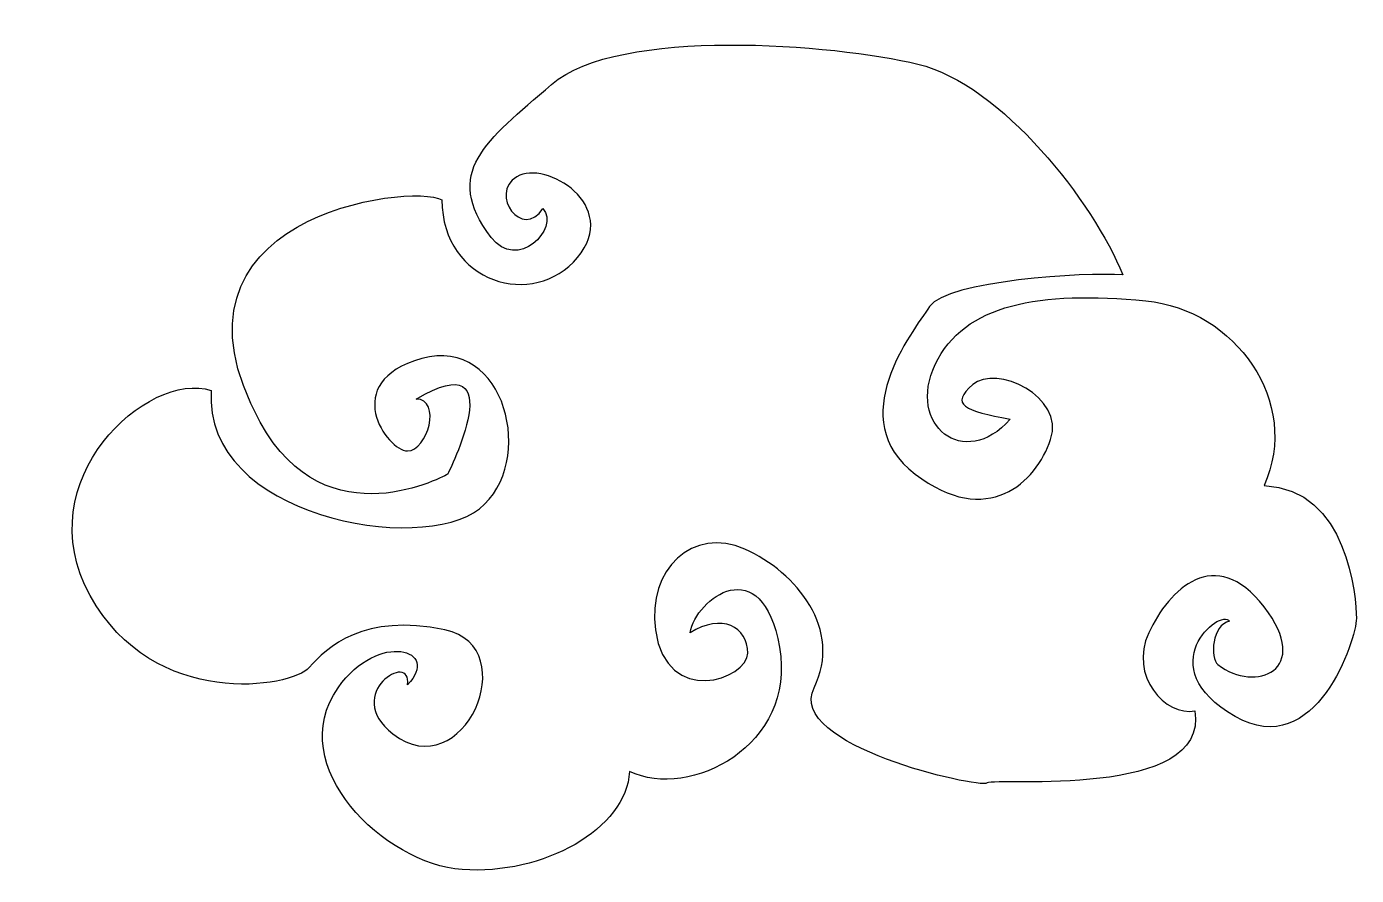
# Model space of a CAD drawing. Header units: centimetres. Extents: x -11.2 to 10.5, y -6.8 to 7.
import ezdxf

# ---------------------------------------------------------------- set-up
doc = ezdxf.new("R2010")
doc.units = ezdxf.units.CM
doc.header["$MEASUREMENT"] = 0
doc.layers.add('Camada 1', color=7, linetype='Continuous')

msp = doc.modelspace()

# ---------------------------------------------------------------- linework, layer by layer
at = {"layer": 'Camada 1'}
msp.add_open_spline([(-4.44073, 4.19941), (-4.95836, 4.48167), (-9.24061, 3.93054), (-7.40435, 0.57719), (-7.40435, 0.57719), (-6.3225, -1.39856), (-4.34675, -0.26956), (-4.34675, -0.26956), (-4.34675, -0.26956), (-4.34675, -0.26956), (-3.26463, 1.89444), (-4.86412, 0.95358), (-4.86412, 0.95358), (-4.44076, 0.95358), (-4.67587, 0.10683), (-5.00522, 0.10683), (-5.00522, 0.10683), (-5.3346, 0.10683), (-6.13422, 1.2357), (-4.77011, 1.61207), (-4.77011, 1.61207), (-3.406, 1.98847), (-2.88863, -0.08129), (-3.82938, -0.83403), (-3.82938, -0.83403), (-4.77011, -1.5868), (-8.34537, -0.97487), (-8.20424, 1.0947), (-8.20424, 1.0947), (-9.23895, 1.42395), (-11.21499, -0.36352), (-10.17996, -2.24529), (-10.17996, -2.24529), (-9.14496, -4.12703), (-6.88698, -3.75053), (-6.60472, -3.42142), (-6.60472, -3.42142), (-6.32246, -3.09175), (-5.71112, -2.52753), (-4.39386, -2.80978), (-4.39386, -2.80978), (-3.07661, -3.09204), (-4.1039, -5.38722), (-5.24061, -4.50327), (-5.24061, -4.50327), (-6.08736, -3.84477), (-4.91123, -3.13916), (-5.00521, -3.70365), (-5.00521, -3.70365), (-4.44072, -3.13916), (-5.47572, -2.80978), (-6.13421, -3.75051), (-6.13421, -3.75051), (-7.03223, -5.03358), (-5.37483, -6.62426), (-4.1116, -6.71413), (-4.1116, -6.71413), (-2.79435, -6.8084), (-1.43023, -6.05537), (-1.38311, -5.11491), (-1.38311, -5.11491), (-0.39524, -5.58513), (1.34541, -4.69152), (1.06315, -3.09204), (1.06315, -3.09204), (0.78092, -1.49253), (-0.30123, -2.29242), (-0.39523, -2.8569), (-0.39523, -2.8569), (0.12214, -2.52752), (0.5455, -2.76263), (0.5455, -3.18599), (0.5455, -3.18599), (0.5455, -3.60938), (-0.77808, -4.08071), (-0.95974, -2.80975), (-0.95974, -2.80975), (-1.10084, -1.82188), (-0.3481, -1.11652), (0.49864, -1.4925), (0.49864, -1.4925), (1.34539, -1.869), (2.09813, -2.81005), (1.62764, -3.75051), (1.62764, -3.75051), (1.15713, -4.6915), (4.30901, -5.39714), (4.45014, -5.30287), (4.45014, -5.30287), (4.59127, -5.20886), (8.0725, -5.58513), (7.83712, -4.12704), (7.83712, -4.12704), (7.36661, -4.22105), (6.755, -3.56252), (7.08438, -2.85691), (7.08438, -2.85691), (7.41376, -2.1513), (8.1665, -1.39826), (8.96612, -2.43355), (8.96612, -2.43355), (9.76574, -3.46826), (8.82499, -3.84478), (8.21335, -3.37428), (8.21335, -3.37428), (8.07886, -3.27093), (8.11937, -2.71578), (8.40163, -2.66866), (8.40163, -2.66866), (8.2605, -2.43355), (7.08025, -3.41232), (8.49561, -4.22105), (8.49561, -4.22105), (9.81286, -4.97379), (10.47136, -2.95121), (10.47136, -2.62154), (10.47136, -2.62154), (10.47136, -2.29245), (10.33023, -0.50466), (8.96612, -0.45783), (8.96612, -0.45783), (9.57747, 0.90644), (8.49561, 2.41179), (7.03725, 2.55292), (7.03725, 2.55292), (5.3024, 2.7208), (4.07389, 2.50593), (3.60341, 1.51806), (3.60341, 1.51806), (3.1329, 0.53019), (4.07363, -0.22245), (4.82639, 0.62417), (4.82639, 0.62417), (4.07365, 0.7653), (3.83822, 0.85928), (4.21478, 1.18866), (4.21478, 1.18866), (4.59128, 1.51804), (5.72002, 1.00054), (5.48489, 0.29492), (5.48489, 0.29492), (5.24978, -0.4107), (4.45018, -1.16346), (3.27403, -0.26957), (3.27403, -0.26957), (2.0979, 0.62417), (3.22691, 2.03543), (3.50914, 2.45879), (3.50914, 2.45879), (3.7914, 2.88218), (6.0494, 3.02328), (6.66102, 2.97632), (6.66102, 2.97632), (6.19051, 4.15231), (4.68556, 6.08091), (3.32118, 6.41029), (3.32118, 6.41029), (1.9568, 6.73967), (-1.5714, 7.02191), (-2.65326, 6.08102), (-2.65326, 6.08102), (-3.73512, 5.14013), (-4.43991, 4.65283), (-3.64113, 3.58777), (-3.64113, 3.58777), (-3.21777, 3.02328), (-2.51213, 3.72903), (-2.79438, 4.05828), (-2.79438, 4.05828), (-3.12376, 3.54075), (-3.68825, 4.29339), (-3.21774, 4.57565), (-3.21774, 4.57565), (-2.74723, 4.85788), (-1.52425, 4.10527), (-2.22987, 3.25853), (-2.22987, 3.25853), (-2.93549, 2.41178), (-4.44073, 2.8353), (-4.44073, 4.19941)], degree=3, knots=[0, 0, 0, 0, 0.02173913, 0.02173913, 0.02173913, 0.02173913, 0.04347826, 0.04347826, 0.04347826, 0.04347826, 0.06521739, 0.06521739, 0.06521739, 0.06521739, 0.08695652, 0.08695652, 0.08695652, 0.08695652, 0.10869565, 0.10869565, 0.10869565, 0.10869565, 0.13043478, 0.13043478, 0.13043478, 0.13043478, 0.15217391, 0.15217391, 0.15217391, 0.15217391, 0.17391304, 0.17391304, 0.17391304, 0.17391304, 0.19565217, 0.19565217, 0.19565217, 0.19565217, 0.2173913, 0.2173913, 0.2173913, 0.2173913, 0.23913043, 0.23913043, 0.23913043, 0.23913043, 0.26086957, 0.26086957, 0.26086957, 0.26086957, 0.2826087, 0.2826087, 0.2826087, 0.2826087, 0.30434783, 0.30434783, 0.30434783, 0.30434783, 0.32608696, 0.32608696, 0.32608696, 0.32608696, 0.34782609, 0.34782609, 0.34782609, 0.34782609, 0.36956522, 0.36956522, 0.36956522, 0.36956522, 0.39130435, 0.39130435, 0.39130435, 0.39130435, 0.41304348, 0.41304348, 0.41304348, 0.41304348, 0.43478261, 0.43478261, 0.43478261, 0.43478261, 0.45652174, 0.45652174, 0.45652174, 0.45652174, 0.47826087, 0.47826087, 0.47826087, 0.47826087, 0.5, 0.5, 0.5, 0.5, 0.52173913, 0.52173913, 0.52173913, 0.52173913, 0.54347826, 0.54347826, 0.54347826, 0.54347826, 0.56521739, 0.56521739, 0.56521739, 0.56521739, 0.58695652, 0.58695652, 0.58695652, 0.58695652, 0.60869565, 0.60869565, 0.60869565, 0.60869565, 0.63043478, 0.63043478, 0.63043478, 0.63043478, 0.65217391, 0.65217391, 0.65217391, 0.65217391, 0.67391304, 0.67391304, 0.67391304, 0.67391304, 0.69565217, 0.69565217, 0.69565217, 0.69565217, 0.7173913, 0.7173913, 0.7173913, 0.7173913, 0.73913043, 0.73913043, 0.73913043, 0.73913043, 0.76086957, 0.76086957, 0.76086957, 0.76086957, 0.7826087, 0.7826087, 0.7826087, 0.7826087, 0.80434783, 0.80434783, 0.80434783, 0.80434783, 0.82608696, 0.82608696, 0.82608696, 0.82608696, 0.84782609, 0.84782609, 0.84782609, 0.84782609, 0.86956522, 0.86956522, 0.86956522, 0.86956522, 0.89130435, 0.89130435, 0.89130435, 0.89130435, 0.91304348, 0.91304348, 0.91304348, 0.91304348, 0.93478261, 0.93478261, 0.93478261, 0.93478261, 0.95652174, 0.95652174, 0.95652174, 0.95652174, 1, 1, 1, 1], dxfattribs=at)

doc.saveas('drawing.dxf')
